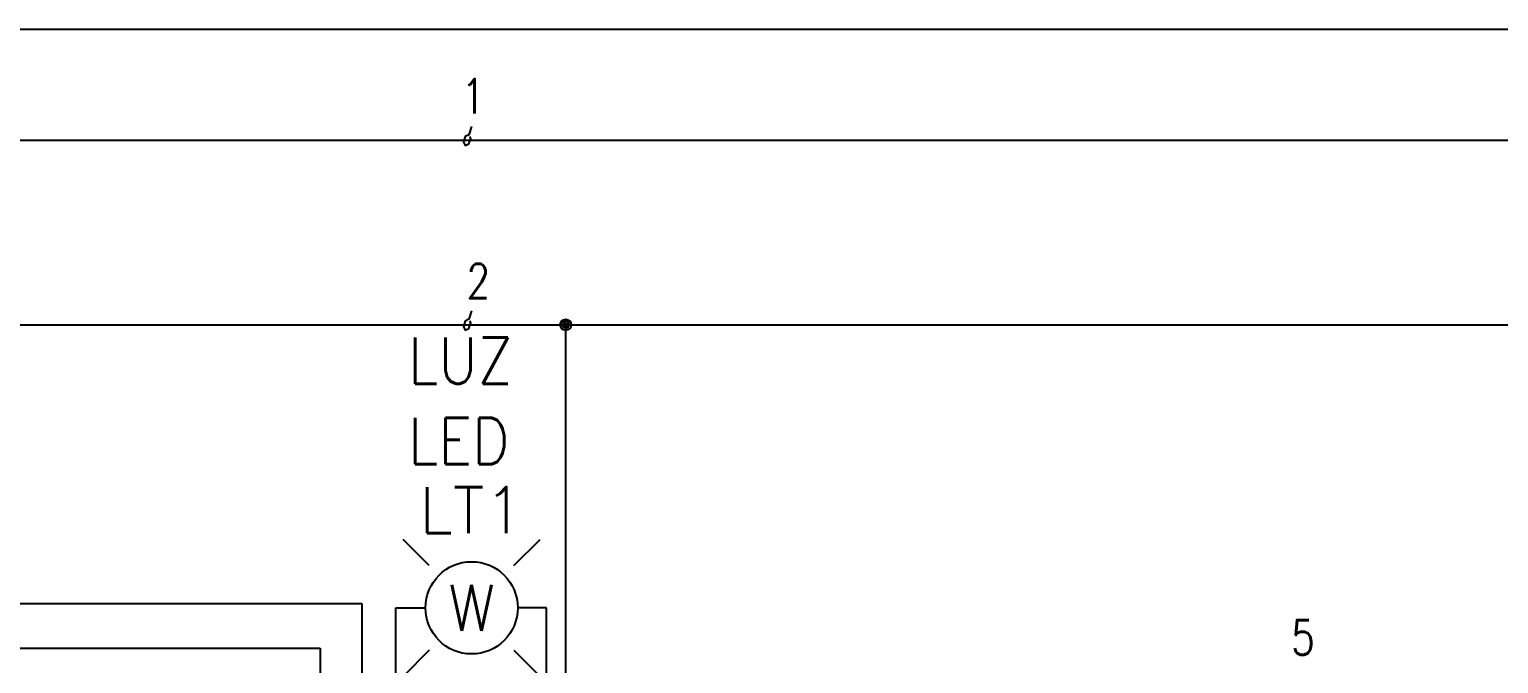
# Model space of a CAD drawing. Header units: millimetres. Extents: x 123.5 to 144.3, y 105.4 to 121.6.
# Drawn here: x 131.23 to 139.2, y 118.15 to 121.59 of the extents above; entities that cross this region are included whole.
import ezdxf
from ezdxf.enums import TextEntityAlignment as Align

# ---------------------------------------------------------------- set-up
doc = ezdxf.new("R2010")
doc.units = ezdxf.units.MM
for name, color, linetype in [('BLK_12AWG', 7, 'Continuous'), ('DESC', 250, 'Continuous'), ('MISC', 7, 'Continuous'), ('SYMS', 7, 'Continuous'), ('TAGS', 250, 'Continuous'), ('WIRES', 7, 'Continuous')]:
    doc.layers.add(name, color=color, linetype=linetype)
doc.layers.add('WIRENO', color=7, linetype='Continuous', true_color=0x000000)
doc.styles.add('WD', font='romans.shx')

# ---------------------------------------------------------------- blocks, each defined once
blk = doc.blocks.new('WD_WNH')
at = {"linetype": 'Continuous', "style": 'WD', "width": 0.8}
blk.add_attdef('WIRENO', text='', height=0.125, dxfattribs=at).set_placement((0, 0.0625), align=Align.CENTER)
at = {"style": 'WD', "flags": 1}
for tag, p in [('W01USER', (0, 0.0781)), ('W02USER', (0, 0.0703)), ('W03USER', (0, 0.0625)), ('W04USER', (0, 0.0547)), ('W05USER', (0, 0.0469)), ('W06USER', (0, 0.0391)), ('W07USER', (0, 0.0312)), ('W08USER', (0, 0.0234)), ('W09USER', (0, 0.0156)), ('W10USER', (0, 0.0078))]:
    blk.add_attdef(tag, text='', height=0.005, dxfattribs=at).set_placement(p, align=Align.CENTER)
blk = doc.blocks.new('HLT1W')
for p, q in [((-0.1149, 0.1149), (-0.1856, 0.1856)), ((0.1149, 0.1149), (0.1856, 0.1856)), ((-0.1149, -0.1149), (-0.1856, -0.1856)), ((0.1149, -0.1149), (0.1856, -0.1856))]:
    blk.add_line(p, q)
blk.add_circle((0, 0), 0.125)
at = {"style": 'WD', "width": 0.7}
for tag, p in [('INST', (0.0055, 0.5282)), ('LOC', (0.0055, 0.3586))]:
    blk.add_attdef(tag, text='', height=0.125, dxfattribs=at).set_placement(p, align=Align.CENTER)
at = {"style": 'WD'}
blk.add_attdef('TAG1', text='', height=0.125, dxfattribs=at).set_placement((0, 0.2024), align=Align.CENTER)
at = {"style": 'WD', "flags": 9}
blk.add_attdef('FAMILY', text='', height=0.01, dxfattribs=at).set_placement((-0.0053, 0.1606), align=Align.CENTER)
at = {"linetype": 'Continuous', "style": 'WD', "flags": 1}
for tag, p in [('MFG', (0, 0.1208)), ('CAT', (0, 0.1403))]:
    blk.add_attdef(tag, text='', height=0.01, dxfattribs=at).set_placement(p, align=Align.MIDDLE)
at = {"style": 'WD'}
for tag, p, width in [('DESC1', (1.125, 0), 0.9), ('WDTAGALT', (1.125, -0.3125), 0.7)]:
    blk.add_attdef(tag, p, '', height=0.125, dxfattribs=dict(at, width=width))
at = {"linetype": 'Continuous', "style": 'WD', "flags": 9}
blk.add_attdef('ASSYCODE', text='', height=0.01, dxfattribs=at).set_placement((-0.001, 0.0957), align=Align.CENTER)
at = {"style": 'WD'}
blk.add_attdef('COLOR', text='', height=0.125, dxfattribs=at).set_placement((0, 0), align=Align.MIDDLE)
at = {"style": 'WD', "flags": 1}
for tag, p in [('X4TERM01', (-0.125, 0)), ('X1TERM02', (0.125, 0))]:
    blk.add_attdef(tag, p, '', height=0.0125, dxfattribs=at)
at = {"linetype": 'Continuous', "style": 'WD', "flags": 8}
blk.add_attdef('TERM01', text='', height=0.125, dxfattribs=at).set_placement((-0.175, -0.0314), align=Align.TOP_RIGHT)
blk.add_attdef('TERM02', text='', height=0.125, dxfattribs=at).set_placement((0.175, -0.0314), align=Align.TOP_LEFT)
at = {"style": 'WD', "width": 0.9}
blk.add_attdef('DESC2', text='', height=0.125, dxfattribs=at).set_placement((1.125, -0.0312), align=Align.TOP_LEFT)
blk = doc.blocks.new('WDDOT')
for radius in [0.03, 0.0187, 0.00929]:
    blk.add_circle((0, 0), radius)

msp = doc.modelspace()

# ---------------------------------------------------------------- linework, layer by layer
at = {"color": 7, "linetype": 'Continuous'}
msp.add_line((144.2555, 121.5905), (123.5055, 121.5905), dxfattribs=at)
at = {"layer": 'BLK_12AWG'}
for p, q in [((124.4182, 120.99), (142.7932, 120.99)), ((124.4182, 119.99), (142.7932, 119.99)), ((134.141, 116.1811), (134.141, 119.99))]:
    msp.add_line(p, q, dxfattribs=at)
at = {"layer": 'WIRENO'}
for points in [[(133.6307, 121.065), (133.6156, 121.0196), (133.5959, 121.0098), (133.5861, 120.9804), (133.596, 120.9607), (133.6156, 120.9705), (133.6254, 121), (133.6205, 121.0098)], [(133.6307, 120.065), (133.6156, 120.0196), (133.5959, 120.0098), (133.5861, 119.9804), (133.596, 119.9607), (133.6156, 119.9705), (133.6254, 120), (133.6205, 120.0098)]]:
    msp.add_lwpolyline(points, dxfattribs=at)
at = {"layer": 'WIRES'}
for p, q in [((126.2933, 118.4799), (133.0353, 118.4799)), ((133.0353, 118.4799), (133.0353, 116.1987)), ((133.2191, 118.4561), (133.3805, 118.4561)), ((133.2191, 117.7394), (133.2191, 118.4561)), ((134.0358, 118.4561), (133.8805, 118.4561)), ((134.0358, 116.9802), (134.0358, 118.4561)), ((126.7933, 118.2376), (132.8093, 118.2376)), ((132.8093, 118.2376), (132.8093, 116.1417))]:
    msp.add_line(p, q, dxfattribs=at)

# ---------------------------------------------------------------- block references
at = {"layer": 'SYMS'}
msp.add_blockref('WDDOT', (134.141, 119.99), dxfattribs=at)
ref = msp.add_blockref('HLT1W', (133.6305, 118.4561), dxfattribs=dict(at, xscale=2, yscale=2, zscale=2))
ref.add_attrib('DESC2', 'LED', dxfattribs={"layer": 'DESC', "height": 0.25, "style": 'WD', "width": 0.9}).set_placement((133.2864, 119.4854), align=Align.TOP_LEFT)
ref.add_attrib('DESC1', 'LUZ', (133.2864, 119.6708), dxfattribs={"layer": 'DESC', "height": 0.25, "style": 'WD', "width": 0.9})
ref.add_attrib('TAG1', 'LT1', dxfattribs={"layer": 'TAGS', "height": 0.25, "style": 'WD'}).set_placement((133.6305, 118.8609), align=Align.CENTER)
ref.add_attrib('COLOR', 'W', dxfattribs={"layer": 'MISC', "height": 0.25, "style": 'WD'}).set_placement((133.6305, 118.4561), align=Align.MIDDLE)
at = {"layer": 'WIRENO'}
ref = msp.add_blockref('WD_WNH', (133.5847, 120.9125), dxfattribs=dict(at, xscale=1.5, yscale=1.5, zscale=1.5))
ref.add_attrib('WIRENO', '1', dxfattribs={"linetype": 'Continuous', "height": 0.1875, "style": 'WD', "width": 0.8}).set_placement((133.6399, 121.0784), align=Align.BOTTOM_CENTER)
ref = msp.add_blockref('WD_WNH', (133.6116, 119.9113), dxfattribs=dict(at, xscale=1.5, yscale=1.5, zscale=1.5))
ref.add_attrib('WIRENO', '2', dxfattribs={"linetype": 'Continuous', "height": 0.1875, "style": 'WD', "width": 0.8}).set_placement((133.6669, 120.0772), align=Align.BOTTOM_CENTER)
ref = msp.add_blockref('WD_WNH', (138.0832, 117.9798), dxfattribs=dict(at, xscale=1.5, yscale=1.5, zscale=1.5))
ref.add_attrib('WIRENO', '5', dxfattribs={"linetype": 'Continuous', "height": 0.1875, "style": 'WD', "width": 0.8}).set_placement((138.1385, 118.1457), align=Align.BOTTOM_CENTER)

doc.saveas('drawing.dxf')
